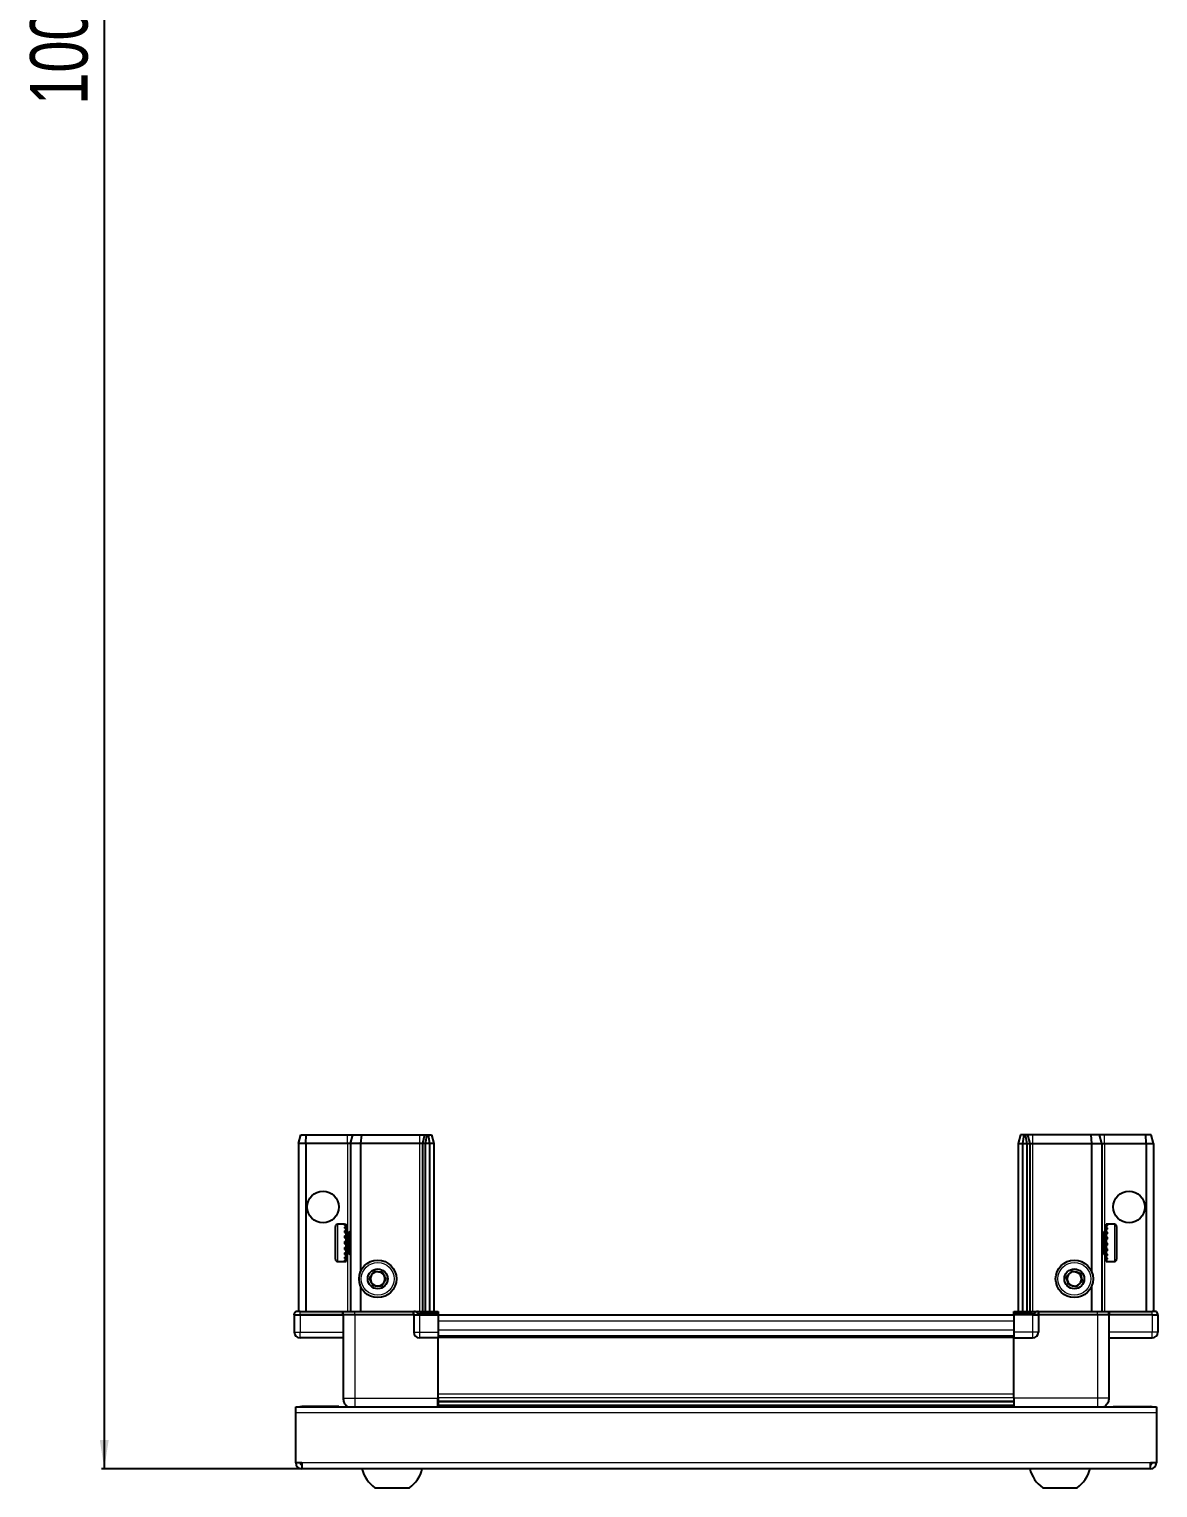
# Model space of a CAD drawing. Header units: millimetres. Extents: x 1773 to 4008, y -476 to 1980.
# Drawn here: x 1861 to 2254, y -476 to 31 of the extents above; entities that cross this region are included whole.
import ezdxf

# ---------------------------------------------------------------- set-up
doc = ezdxf.new("R2010")
doc.units = ezdxf.units.MM
doc.layers.add('FORMAT', color=7, linetype='Continuous')
doc.styles.add('SLDTEXTSTYLE0', font='TXT', dxfattribs={"width": 0.75})
doc.dimstyles.new('SLDDIMSTYLE0', dxfattribs={"dimtxt": 20, "dimasz": 10, "dimexe": 0, "dimexo": 0.0625, "dimgap": 5, "dimtad": 2, "dimdec": 1, "dimrnd": 1e-09, "dimzin": 12, "dimdsep": 46, "dimtxsty": 'SLDTEXTSTYLE0', "dimsah": 1, "dimcen": 0.09, "dimadec": 0, "dimazin": 3, "dimtfac": 1, "dimtofl": 0, "dimtmove": 0, "dimatfit": 3, "dimfxl": 0, "dimfrac": 2, "dimtolj": 1, "dimtzin": 12, "dimarcsym": 0})

# ---------------------------------------------------------------- blocks, each defined once
blk = doc.blocks.new('_D_9')
at = {"layer": 'FORMAT'}
for p, q in [((1978.86, 537.78), (1886.51, 537.78)), ((1887.51, 537.78), (1887.51, -469.22)), ((1956.1, -469.22), (1886.51, -469.22))]:
    blk.add_line(p, q, dxfattribs=at)
for points in [[(1887.51, 537.78), (1885.97, 527.78), (1889.05, 527.78)], [(1887.51, -469.22), (1889.05, -459.22), (1885.97, -459.22)]]:
    blk.add_solid(points, dxfattribs=at)
at = {"layer": 'FORMAT', "insert": (1861.73, 4.72), "char_height": 20, "attachment_point": 1, "rotation": 90, "style": 'SLDTEXTSTYLE0'}
blk.add_mtext('1007', dxfattribs=at)

msp = doc.modelspace()

# ---------------------------------------------------------------- linework, layer by layer
at = {"color": 7, "linetype": 'Continuous', "lineweight": 25}
for p, q in [((1955.01, -356.22), (1955.81, -353.22)), ((1955.81, -353.22), (1957.66, -353.22)), ((1957.51, -356.22), (1957.66, -353.22)), ((1957.66, -353.22), (1972.01, -353.22)), ((1972.01, -353.22), (1973.81, -353.22)), ((1973.01, -356.22), (1973.81, -353.22)), ((1973.81, -353.22), (1976.84, -353.22)), ((1976.84, -353.22), (1976.51, -356.22)), ((1976.84, -353.22), (1997.01, -353.22)), ((1997.01, -353.22), (1998.81, -353.22)), ((1998.81, -353.22), (1998.01, -356.22)), ((1998.81, -353.22), (1999.55, -353.22)), ((1999.55, -353.22), (1999.01, -356.22)), ((1999.55, -353.22), (2000.05, -353.22)), ((2000.05, -353.22), (2001.2, -353.22)), ((2000.05, -353.22), (2000.51, -356.22)), ((2001.2, -353.22), (2002.01, -356.22)), ((2205.81, -353.22), (2205.01, -356.22)), ((2206.96, -353.22), (2205.81, -353.22)), ((2206.96, -353.22), (2206.51, -356.22)), ((2207.46, -353.22), (2206.96, -353.22)), ((2207.46, -353.22), (2208.01, -356.22)), ((2208.2, -353.22), (2207.46, -353.22)), ((2208.2, -353.22), (2209.01, -356.22)), ((2210.01, -353.22), (2208.2, -353.22)), ((2230.18, -353.22), (2210.01, -353.22)), ((2230.18, -353.22), (2230.51, -356.22)), ((2233.2, -353.22), (2230.18, -353.22)), ((2234.01, -356.22), (2233.2, -353.22)), ((2235.01, -353.22), (2233.2, -353.22)), ((2249.35, -353.22), (2235.01, -353.22)), ((2249.51, -356.22), (2249.35, -353.22)), ((2251.2, -353.22), (2249.35, -353.22)), ((2252.01, -356.22), (2251.2, -353.22)), ((1955.01, -356.22), (1955.01, -414.52)), ((1957.51, -356.22), (1955.01, -356.22)), ((1972.01, -356.22), (1957.51, -356.22)), ((1957.51, -356.22), (1957.51, -414.52)), ((1973.01, -356.22), (1972.01, -356.22)), ((1976.51, -356.22), (1973.01, -356.22)), ((1973.01, -356.22), (1973.01, -414.52)), ((1976.51, -356.22), (1976.51, -400.72)), ((1997.01, -356.22), (1976.51, -356.22)), ((1998.01, -356.22), (1997.01, -356.22)), ((1999.01, -356.22), (1998.01, -356.22)), ((1998.01, -356.22), (1998.01, -414.52)), ((1999.01, -356.22), (1999.01, -414.52)), ((2000.51, -356.22), (1999.01, -356.22)), ((2000.51, -356.22), (2000.51, -414.52)), ((2002.01, -356.22), (2000.51, -356.22)), ((2002.01, -356.22), (2002.01, -414.52)), ((2205.01, -356.22), (2206.51, -356.22)), ((2205.01, -356.22), (2205.01, -414.52)), ((2206.51, -356.22), (2208.01, -356.22)), ((2206.51, -356.22), (2206.51, -414.52)), ((2208.01, -356.22), (2208.01, -414.52)), ((2208.01, -356.22), (2209.01, -356.22)), ((2209.01, -356.22), (2209.01, -414.52)), ((2209.01, -356.22), (2210.01, -356.22)), ((2210.01, -356.22), (2230.51, -356.22)), ((2230.51, -356.22), (2230.51, -400.72)), ((2230.51, -356.22), (2234.01, -356.22)), ((2234.01, -356.22), (2234.01, -414.52)), ((2234.01, -356.22), (2235.01, -356.22)), ((2235.01, -356.22), (2249.51, -356.22)), ((2249.51, -356.22), (2249.51, -414.52)), ((2249.51, -356.22), (2252.01, -356.22)), ((2252.01, -356.22), (2252.01, -414.52)), ((1967.81, -396.42), (1967.81, -385.02)), ((1971.01, -384.22), (1968.61, -384.22)), ((1971.01, -384.22), (1971.01, -384.23)), ((1971.01, -384.23), (1971.51, -384.23)), ((1971.01, -384.41), (1971.51, -384.41)), ((1971.01, -384.41), (1971.01, -384.63)), ((1971.01, -384.63), (1971.51, -384.63)), ((1971.51, -384.41), (1971.51, -384.23)), ((1971.51, -384.63), (1971.51, -384.41)), ((1971.51, -385.21), (1971.51, -384.63)), ((2238.41, -384.22), (2235.51, -384.22)), ((2236.01, -384.22), (2235.51, -384.22)), ((2235.51, -384.22), (2235.51, -384.27)), ((2235.51, -384.27), (2235.51, -384.55)), ((2236.01, -384.27), (2235.51, -384.27)), ((2236.01, -384.55), (2235.51, -384.55)), ((2235.51, -384.55), (2235.51, -384.83)), ((2236.01, -384.83), (2235.51, -384.83)), ((2235.51, -384.83), (2235.51, -385.49)), ((2236.01, -384.27), (2236.01, -384.22)), ((2236.01, -384.83), (2236.01, -384.55)), ((2239.21, -385.02), (2239.21, -396.42)), ((1971.01, -385.21), (1971.51, -385.21)), ((1971.01, -385.21), (1971.01, -385.63)), ((1971.01, -385.63), (1971.51, -385.63)), ((1971.01, -386.54), (1971.51, -386.54)), ((1971.01, -386.54), (1971.01, -387.13)), ((1971.01, -387.13), (1971.51, -387.13)), ((1971.01, -388.28), (1971.51, -388.28)), ((1971.01, -388.28), (1971.01, -388.98)), ((1971.01, -388.98), (1971.51, -388.98)), ((1971.51, -385.63), (1971.51, -385.21)), ((1971.51, -386.54), (1971.51, -385.63)), ((1971.61, -386.32), (1971.51, -386.32)), ((1971.51, -387.13), (1971.51, -386.54)), ((1971.51, -388.28), (1971.51, -387.13)), ((1971.51, -388.98), (1971.51, -388.28)), ((1971.51, -390.27), (1971.51, -388.98)), ((1971.61, -395.12), (1971.61, -386.32)), ((1972.49, -387.41), (1972.01, -386.72)), ((1972.01, -394.72), (1972.01, -386.72)), ((1972.98, -386.72), (1972.49, -387.41)), ((1972.49, -394.03), (1972.49, -387.41)), ((1973.01, -386.72), (1972.98, -386.72)), ((1972.98, -394.72), (1972.98, -386.72)), ((2234.04, -386.72), (2234.01, -386.72)), ((2234.53, -387.41), (2234.04, -386.72)), ((2234.04, -386.72), (2234.04, -394.72)), ((2235.01, -386.72), (2234.53, -387.41)), ((2234.53, -387.41), (2234.53, -394.03)), ((2235.01, -386.72), (2235.01, -394.72)), ((2235.51, -386.32), (2235.41, -386.32)), ((2235.41, -386.32), (2235.41, -395.12)), ((2236.01, -385.49), (2235.51, -385.49)), ((2235.51, -385.49), (2235.51, -385.96)), ((2235.51, -385.96), (2235.51, -386.94)), ((2236.01, -385.96), (2235.51, -385.96)), ((2236.01, -386.94), (2235.51, -386.94)), ((2235.51, -386.94), (2235.51, -387.56)), ((2235.51, -387.56), (2235.51, -388.76)), ((2236.01, -387.56), (2235.51, -387.56)), ((2236.01, -388.76), (2235.51, -388.76)), ((2235.51, -388.76), (2235.51, -389.39)), ((2236.01, -389.39), (2235.51, -389.39)), ((2235.51, -389.47), (2235.51, -390.77)), ((2236.01, -389.47), (2235.51, -389.47)), ((2236.01, -385.96), (2236.01, -385.49)), ((2236.01, -387.56), (2236.01, -386.94)), ((2236.01, -389.47), (2236.01, -388.76)), ((1971.01, -390.27), (1971.51, -390.27)), ((1971.01, -390.27), (1971.01, -391)), ((1971.01, -390.41), (1971.51, -390.41)), ((1971.01, -390.91), (1971.51, -390.91)), ((1971.01, -391), (1971.51, -391)), ((1971.01, -392.29), (1971.51, -392.29)), ((1971.01, -392.29), (1971.01, -393)), ((1971.01, -393), (1971.51, -393)), ((1971.01, -394.16), (1971.51, -394.16)), ((1971.01, -394.16), (1971.01, -394.77)), ((1971.01, -394.77), (1971.51, -394.77)), ((1971.51, -390.41), (1971.51, -390.27)), ((1971.51, -391), (1971.51, -390.91)), ((1971.51, -392.29), (1971.51, -391)), ((1971.51, -393), (1971.51, -392.29)), ((1971.51, -394.16), (1971.51, -393)), ((1971.51, -394.77), (1971.51, -394.16)), ((1971.51, -395.7), (1971.51, -394.77)), ((1971.51, -395.12), (1971.61, -395.12)), ((1972.01, -394.72), (1972.49, -394.03)), ((1972.49, -394.03), (1972.98, -394.72)), ((1972.98, -394.72), (1973.01, -394.72)), ((2234.01, -394.72), (2234.04, -394.72)), ((2234.04, -394.72), (2234.53, -394.03)), ((2234.53, -394.03), (2235.01, -394.72)), ((2235.41, -395.12), (2235.51, -395.12)), ((2236.01, -390.77), (2235.51, -390.77)), ((2236.01, -391.25), (2235.51, -391.25)), ((2235.51, -391.25), (2235.51, -391.51)), ((2235.51, -391.51), (2235.51, -392.78)), ((2236.01, -391.51), (2235.51, -391.51)), ((2236.01, -392.78), (2235.51, -392.78)), ((2235.51, -392.78), (2235.51, -393.46)), ((2235.51, -393.46), (2235.51, -394.58)), ((2236.01, -393.46), (2235.51, -393.46)), ((2236.01, -394.58), (2235.51, -394.58)), ((2235.51, -394.58), (2235.51, -395.15)), ((2235.51, -395.15), (2235.51, -396.01)), ((2236.01, -395.15), (2235.51, -395.15)), ((2236.01, -391.51), (2236.01, -390.77)), ((2236.01, -393.46), (2236.01, -392.78)), ((2236.01, -395.15), (2236.01, -394.58)), ((1968.61, -397.22), (1971.01, -397.22)), ((1971.01, -395.7), (1971.51, -395.7)), ((1971.01, -395.7), (1971.01, -396.14)), ((1971.01, -396.14), (1971.51, -396.14)), ((1971.01, -396.75), (1971.51, -396.75)), ((1971.01, -396.75), (1971.01, -396.98)), ((1971.01, -396.98), (1971.51, -396.98)), ((1971.01, -397.2), (1971.51, -397.2)), ((1971.01, -397.2), (1971.01, -397.22)), ((1971.01, -397.21), (1971.51, -397.21)), ((1971.51, -396.14), (1971.51, -395.7)), ((1971.51, -396.75), (1971.51, -396.14)), ((1971.51, -396.98), (1971.51, -396.75)), ((1971.51, -397.2), (1971.51, -396.98)), ((1971.51, -397.21), (1971.51, -397.2)), ((2236.01, -396.01), (2235.51, -396.01)), ((2235.51, -396.01), (2235.51, -396.4)), ((2235.51, -396.4), (2235.51, -396.92)), ((2236.01, -396.4), (2235.51, -396.4)), ((2236.01, -396.92), (2235.51, -396.92)), ((2235.51, -396.92), (2235.51, -397.1)), ((2235.51, -397.1), (2235.51, -397.22)), ((2236.01, -397.1), (2235.51, -397.1)), ((2235.51, -397.22), (2238.41, -397.22)), ((2236.01, -396.4), (2236.01, -396.01)), ((2236.01, -397.1), (2236.01, -396.92)), ((1976.51, -405.72), (1976.51, -414.52)), ((2230.51, -405.72), (2230.51, -414.52)), ((1954.01, -414.52), (1953.51, -415.39)), ((1953.51, -415.72), (1953.51, -415.39)), ((1955.51, -414.52), (1954.01, -414.52)), ((1955.51, -414.52), (1970.31, -414.52)), ((1970.31, -414.52), (1970.51, -414.52)), ((1970.51, -415.72), (1970.51, -414.52)), ((1970.51, -414.52), (1974.51, -414.52)), ((1974.51, -414.52), (1994.81, -414.52)), ((1994.81, -414.52), (1995.01, -414.52)), ((1995.01, -415.72), (1995.01, -414.52)), ((1995.69, -414.52), (1995.01, -414.52)), ((1995.69, -414.52), (2003.51, -414.52)), ((2003.51, -415.39), (1997.01, -415.39)), ((2003.51, -414.52), (2003.51, -415.39)), ((2003.51, -415.39), (2003.51, -415.39)), ((2003.51, -415.72), (2003.51, -415.39)), ((2203.51, -414.52), (2211.33, -414.52)), ((2203.51, -415.39), (2203.51, -414.52)), ((2203.51, -415.72), (2203.51, -415.39)), ((2210.01, -415.39), (2203.51, -415.39)), ((2212.01, -414.52), (2211.33, -414.52)), ((2212.01, -415.72), (2212.01, -414.52)), ((2212.01, -414.52), (2212.21, -414.52)), ((2212.21, -414.52), (2232.51, -414.52)), ((2232.51, -414.52), (2236.51, -414.52)), ((2236.51, -415.72), (2236.51, -414.52)), ((2236.51, -414.52), (2236.71, -414.52)), ((2236.71, -414.52), (2251.51, -414.52)), ((2253.01, -414.52), (2251.51, -414.52)), ((2253.51, -415.39), (2253.01, -414.52)), ((2253.51, -415.39), (2253.01, -414.52)), ((2253.51, -415.72), (2253.51, -415.39)), ((2253.51, -415.72), (2253.51, -415.39)), ((1953.51, -415.72), (1955.51, -415.72)), ((1953.51, -415.72), (1953.51, -421.72)), ((1970.31, -415.72), (1955.51, -415.72)), ((1955.51, -415.72), (1970.31, -415.72)), ((1970.51, -415.72), (1970.31, -415.72)), ((1974.51, -415.72), (1970.51, -415.72)), ((1970.51, -415.72), (1970.51, -444.72)), ((1994.81, -415.72), (1974.51, -415.72)), ((1995.01, -415.72), (1994.81, -415.72)), ((1995.01, -415.72), (1997.01, -415.72)), ((1995.01, -415.72), (1995.01, -421.72)), ((2003.51, -415.72), (1997.01, -415.72)), ((1997.01, -415.72), (2003.51, -415.72)), ((2003.51, -415.72), (2003.51, -415.72)), ((2003.51, -415.72), (2003.51, -421.72)), ((2203.51, -415.87), (2003.51, -415.87)), ((2210.01, -415.72), (2203.51, -415.72)), ((2203.51, -415.72), (2203.51, -421.72)), ((2210.01, -415.72), (2212.01, -415.72)), ((2212.01, -415.72), (2210.01, -415.72)), ((2212.21, -415.72), (2212.01, -415.72)), ((2212.01, -415.72), (2212.01, -421.72)), ((2232.51, -415.72), (2212.21, -415.72)), ((2236.51, -415.72), (2232.51, -415.72)), ((2236.71, -415.72), (2236.51, -415.72)), ((2236.51, -415.72), (2236.51, -444.72)), ((2251.51, -415.72), (2236.71, -415.72)), ((2251.51, -415.72), (2253.51, -415.72)), ((2253.51, -415.72), (2253.51, -415.72)), ((2253.51, -415.72), (2253.51, -421.72)), ((1970.51, -423.72), (1955.51, -423.72)), ((2003.51, -423.72), (1997.01, -423.72)), ((2003.51, -421.72), (2003.51, -423.72)), ((2203.51, -423.07), (2003.51, -423.07)), ((2003.51, -444.72), (2003.51, -423.72)), ((2203.51, -421.72), (2203.51, -423.72)), ((2203.51, -423.72), (2210.01, -423.72)), ((2203.51, -444.72), (2203.51, -423.72)), ((2236.51, -423.72), (2251.51, -423.72)), ((2003.36, -447.72), (2003.36, -444.72)), ((2003.51, -445.74), (2203.51, -445.74)), ((2003.51, -445.78), (2203.51, -445.78)), ((1954.01, -447.72), (2253.01, -447.72)), ((1954.01, -449.82), (1954.01, -447.72)), ((1954.01, -467.12), (1954.01, -449.82)), ((1969.01, -447.62), (1956.11, -447.62)), ((1969.01, -447.62), (1969.01, -447.72)), ((2027.39, -447.57), (2003.51, -447.57)), ((2022.01, -447.72), (2022.01, -447.57)), ((2022.05, -447.72), (2022.05, -447.57)), ((2022.32, -447.72), (2022.32, -447.57)), ((2022.58, -447.72), (2022.58, -447.57)), ((2023.23, -447.72), (2023.23, -447.57)), ((2023.69, -447.72), (2023.69, -447.57)), ((2024.66, -447.72), (2024.66, -447.57)), ((2025.28, -447.72), (2025.28, -447.57)), ((2026.47, -447.72), (2026.47, -447.57)), ((2027.13, -447.72), (2027.13, -447.57)), ((2027.18, -447.72), (2027.18, -447.57)), ((2028.47, -447.57), (2027.39, -447.57)), ((2028.47, -447.72), (2028.47, -447.57)), ((2028.48, -447.57), (2028.47, -447.57)), ((2029.21, -447.57), (2028.48, -447.57)), ((2028.49, -447.72), (2028.49, -447.57)), ((2028.98, -447.72), (2028.98, -447.57)), ((2029.21, -447.72), (2029.21, -447.57)), ((2029.63, -447.57), (2029.21, -447.57)), ((2029.21, -447.57), (2029.21, -447.57)), ((2177.39, -447.57), (2029.63, -447.57)), ((2030.48, -447.72), (2030.48, -447.57)), ((2031.17, -447.72), (2031.17, -447.57)), ((2032.3, -447.72), (2032.3, -447.57)), ((2032.88, -447.72), (2032.88, -447.57)), ((2033.75, -447.72), (2033.75, -447.57)), ((2034.15, -447.72), (2034.15, -447.57)), ((2034.68, -447.72), (2034.68, -447.57)), ((2034.87, -447.72), (2034.87, -447.57)), ((2035.01, -447.72), (2035.01, -447.57)), ((2172.01, -447.72), (2172.01, -447.57)), ((2172.18, -447.72), (2172.18, -447.57)), ((2172.39, -447.72), (2172.39, -447.57)), ((2172.95, -447.72), (2172.95, -447.57)), ((2173.37, -447.72), (2173.37, -447.57)), ((2174.27, -447.72), (2174.27, -447.57)), ((2174.85, -447.72), (2174.85, -447.57)), ((2176, -447.72), (2176, -447.57)), ((2176.69, -447.72), (2176.69, -447.57)), ((2177.97, -447.57), (2177.39, -447.57)), ((2177.97, -447.72), (2177.97, -447.57)), ((2177.98, -447.57), (2177.97, -447.57)), ((2178.71, -447.57), (2177.98, -447.57)), ((2178.15, -447.72), (2178.15, -447.57)), ((2178.65, -447.72), (2178.65, -447.57)), ((2178.71, -447.72), (2178.71, -447.57)), ((2179.74, -447.57), (2178.71, -447.57)), ((2178.71, -447.57), (2178.71, -447.57)), ((2203.51, -447.57), (2179.63, -447.57)), ((2180, -447.72), (2180, -447.57)), ((2180.71, -447.72), (2180.71, -447.57)), ((2181.88, -447.72), (2181.88, -447.57)), ((2182.49, -447.72), (2182.49, -447.57)), ((2183.43, -447.72), (2183.43, -447.57)), ((2183.88, -447.72), (2183.88, -447.57)), ((2184.5, -447.72), (2184.5, -447.57)), ((2184.75, -447.72), (2184.75, -447.57)), ((2184.99, -447.72), (2184.99, -447.57)), ((2185.01, -447.72), (2185.01, -447.57)), ((2238.01, -447.62), (2238.01, -447.72)), ((2238.01, -447.62), (2250.91, -447.62)), ((2253.01, -447.72), (2253.01, -449.82)), ((2253.01, -449.82), (2253.01, -467.12)), ((1956.11, -467.12), (1954.01, -467.12)), ((1956.11, -467.12), (1956.11, -469.22)), ((2250.91, -469.22), (1956.11, -469.22)), ((2253.01, -467.12), (2250.91, -467.12)), ((2250.91, -469.22), (2250.91, -467.12)), ((1981.51, -475.82), (1993.51, -475.82)), ((2213.51, -475.82), (2225.51, -475.82))]:
    msp.add_line(p, q, dxfattribs=at)
at = {"color": 8, "linetype": 'Continuous', "lineweight": 18}
for p, q in [((1972.01, -356.22), (1972.01, -353.22)), ((1997.01, -353.22), (1997.01, -356.22)), ((2210.01, -353.22), (2210.01, -356.22)), ((2235.01, -356.22), (2235.01, -353.22)), ((1972.01, -356.22), (1972.01, -386.72)), ((1997.01, -356.22), (1997.01, -414.52)), ((2210.01, -356.22), (2210.01, -414.52)), ((2235.01, -356.22), (2235.01, -386.72)), ((1968.61, -397.22), (1968.61, -384.22)), ((2238.41, -384.22), (2238.41, -397.22)), ((1972.01, -394.72), (1972.01, -414.52)), ((2235.01, -394.72), (2235.01, -414.52)), ((1955.51, -415.72), (1955.51, -414.52)), ((1970.31, -415.72), (1970.31, -414.52)), ((1974.51, -415.72), (1974.51, -414.52)), ((1994.81, -415.72), (1994.81, -414.52)), ((1997.01, -415.72), (1997.01, -415.39)), ((2003.51, -415.72), (2003.51, -415.39)), ((2210.01, -415.72), (2210.01, -415.39)), ((2212.21, -414.52), (2212.21, -415.72)), ((2232.51, -415.72), (2232.51, -414.52)), ((2236.71, -414.52), (2236.71, -415.72)), ((2251.51, -415.72), (2251.51, -414.52)), ((1955.51, -415.72), (1955.51, -421.72)), ((1974.51, -415.72), (1974.51, -444.72)), ((1997.01, -415.72), (1997.01, -421.72)), ((2203.51, -417.87), (2003.51, -417.87)), ((2210.01, -415.72), (2210.01, -421.72)), ((2232.51, -415.72), (2232.51, -444.72)), ((2251.51, -415.72), (2251.51, -421.72)), ((1953.51, -421.72), (1955.51, -421.72)), ((1955.51, -421.72), (1970.51, -421.72)), ((1955.51, -423.72), (1955.51, -421.72)), ((1995.01, -421.72), (1997.01, -421.72)), ((1997.01, -421.72), (2003.51, -421.72)), ((1997.01, -421.72), (1997.01, -423.72)), ((2203.51, -421.07), (2003.51, -421.07)), ((2203.51, -423.72), (2003.51, -423.72)), ((2210.01, -421.72), (2203.51, -421.72)), ((2210.01, -421.72), (2210.01, -423.72)), ((2212.01, -421.72), (2210.01, -421.72)), ((2251.51, -421.72), (2236.51, -421.72)), ((2253.51, -421.72), (2251.51, -421.72)), ((2251.51, -423.72), (2251.51, -421.72)), ((1974.51, -444.72), (2003.51, -444.72)), ((2003.51, -443.12), (2203.51, -443.12)), ((2203.51, -444.54), (2003.51, -444.54)), ((2232.51, -444.72), (2203.51, -444.72)), ((2253.01, -449.82), (1954.01, -449.82)), ((1956.11, -447.72), (1956.11, -447.62)), ((2003.51, -446.98), (2203.51, -446.98)), ((2250.91, -447.72), (2250.91, -447.62)), ((2250.91, -467.12), (1956.11, -467.12))]:
    msp.add_line(p, q, dxfattribs=at)
at = {"color": 7, "linetype": 'Continuous', "lineweight": 25, "flags": 128}
for points in [[(1956.11, -447.62), (1955.7, -447.66), (1955.47, -447.72)], [(2251.55, -447.72), (2251.32, -447.66), (2250.91, -447.62)]]:
    msp.add_lwpolyline(points, dxfattribs=at)
at = {"color": 7, "linetype": 'Continuous', "lineweight": 25}
for centre, radius in [((1963.51, -378.22), 5.5), ((2243.51, -378.22), 5.5), ((1982.51, -403.22), 6.5), ((1982.51, -403.22), 3.46), ((2224.51, -403.22), 6.5), ((2224.51, -403.22), 3.46)]:
    msp.add_circle(centre, radius, dxfattribs=at)
at = {"color": 8, "linetype": 'Continuous', "lineweight": 18}
for centre in [(1982.51, -403.22), (2224.51, -403.22)]:
    msp.add_circle(centre, 5.7, dxfattribs=at)
at = {"color": 7, "linetype": 'Continuous', "lineweight": 25}
for centre, radius, start, end in [((1968.61, -385.02), 0.8, 90, 180), ((2238.41, -385.02), 0.8, 360, 90), ((1972.01, -386.32), 0.4, 180, 270), ((2235.01, -386.32), 0.4, 270, 360), ((1972.01, -395.12), 0.4, 90, 180), ((2235.01, -395.12), 0.4, 0, 90), ((1968.61, -396.42), 0.8, 180, 270), ((2238.41, -396.42), 0.8, 270, 0), ((1982.51, -403.22), 2.5, 147.376, 207.376), ((1982.51, -403.22), 2.5, 207.376, 267.376), ((1982.51, -403.22), 2.5, 87.376, 147.376), ((1982.51, -403.22), 2.5, 267.376, 327.376), ((1982.51, -403.22), 2.5, 27.376, 87.376), ((1982.51, -403.22), 2.5, 327.376, 27.376), ((2224.51, -403.22), 2.5, 134.6767, 194.6767), ((2224.51, -403.22), 2.5, 194.6767, 254.6767), ((2224.51, -403.22), 2.5, 74.6767, 134.6767), ((2224.51, -403.22), 2.5, 254.6767, 314.6767), ((2224.51, -403.22), 2.5, 14.6767, 74.6767), ((2224.51, -403.22), 2.5, 314.6767, 14.6767), ((1955.51, -421.72), 2, 180, 270), ((1997.01, -421.72), 2, 180, 270), ((2210.01, -421.72), 2, 270, 0), ((2251.51, -421.72), 2, 270, 0), ((1956.11, -467.12), 2.1, 180, 270), ((1956.11, -467.12), 0.6, 180, 270), ((1988.53, -466.2), 11.91, 194.7004, 233.8734), ((1986.48, -466.2), 11.91, 306.1266, 345.2996), ((2220.53, -466.2), 11.91, 194.7004, 233.8734), ((2218.48, -466.2), 11.91, 306.1266, 345.2996), ((2250.91, -467.12), 0.6, 270, 0), ((2250.91, -467.12), 2.1, 270, 0)]:
    msp.add_arc(centre, radius, start, end, dxfattribs=at)
for centre, start_param, end_param in [((1997.01, -411.92), 2.418858, 3.141593), ((2210.01, -411.92), 3.141593, 3.864327)]:
    msp.add_ellipse(centre, major_axis=(0, 3.46), ratio=0.57735, start_param=start_param, end_param=end_param, dxfattribs=at)
for points, knots in [([(1979.62, -403.09), (1979.9, -402.65), (1980.42, -401.84), (1980.94, -401.03), (1981.18, -400.66)], [0, 0, 0, 0, 0.534686, 1, 1, 1, 1]), ([(1980.95, -405.65), (1980.89, -405.54), (1980.62, -405.01), (1980.16, -404.12), (1979.78, -403.39), (1979.62, -403.09)], [0, 0, 0, 0, 0.133125, 0.637099, 1, 1, 1, 1]), ([(1981.18, -400.66), (1981.7, -400.68), (1982.66, -400.72), (1983.62, -400.77), (1984.06, -400.79)], [0, 0, 0, 0, 0.534686, 1, 1, 1, 1]), ([(1985.39, -403.35), (1985.11, -403.79), (1984.59, -404.6), (1984.08, -405.41), (1983.84, -405.78)], [0, 0, 0, 0, 0.534686, 1, 1, 1, 1]), ([(1984.06, -400.79), (1984.22, -401.09), (1984.6, -401.83), (1985.06, -402.71), (1985.33, -403.24), (1985.39, -403.35)], [0, 0, 0, 0, 0.362901, 0.866875, 1, 1, 1, 1]), ([(2221.72, -402.46), (2222.09, -402.09), (2222.78, -401.42), (2223.46, -400.74), (2223.78, -400.43)], [0, 0, 0, 0, 0.534686, 1, 1, 1, 1]), ([(2222.46, -405.25), (2222.37, -404.92), (2222.16, -404.12), (2221.91, -403.16), (2221.76, -402.58), (2221.72, -402.46)], [0, 0, 0, 0, 0.362901, 0.866875, 1, 1, 1, 1]), ([(2225.24, -406.01), (2224.74, -405.88), (2223.81, -405.62), (2222.89, -405.37), (2222.46, -405.25)], [0, 0, 0, 0, 0.5346859, 1, 1, 1, 1]), ([(2223.78, -400.43), (2224.27, -400.56), (2225.2, -400.82), (2226.13, -401.07), (2226.56, -401.19)], [0, 0, 0, 0, 0.5346859, 1, 1, 1, 1]), ([(2227.29, -403.98), (2226.93, -404.34), (2226.24, -405.02), (2225.56, -405.7), (2225.24, -406.01)], [0, 0, 0, 0, 0.534686, 1, 1, 1, 1]), ([(2226.56, -401.19), (2226.59, -401.31), (2226.74, -401.89), (2227, -402.85), (2227.21, -403.65), (2227.29, -403.98)], [0, 0, 0, 0, 0.133125, 0.637099, 1, 1, 1, 1]), ([(1983.84, -405.78), (1983.32, -405.76), (1982.36, -405.72), (1981.4, -405.67), (1980.95, -405.65)], [0, 0, 0, 0, 0.534686, 1, 1, 1, 1]), ([(1970.51, -444.72), (1970.56, -445.16), (1970.63, -445.84), (1971.06, -446.65), (1971.52, -447.21), (1971.92, -447.57), (1972.18, -447.7), (1972.23, -447.72)], [0, 0, 0, 0, 0.363018, 0.558438, 0.758004, 0.95757, 1, 1, 1, 1]), ([(2003.51, -444.72), (2003.51, -445.12), (2003.51, -445.91), (2003.51, -446.92), (2003.51, -447.55), (2003.51, -447.71), (2003.51, -447.72)], [0, 0, 0, 0, 0.32552, 0.65104, 0.97656, 1, 1, 1, 1]), ([(2203.51, -444.72), (2203.51, -445.12), (2203.51, -445.91), (2203.51, -446.92), (2203.51, -447.55), (2203.51, -447.71), (2203.51, -447.72)], [0, 0, 0, 0, 0.32552, 0.65104, 0.97656, 1, 1, 1, 1]), ([(2236.51, -444.72), (2236.46, -445.16), (2236.39, -445.84), (2235.95, -446.65), (2235.5, -447.21), (2235.09, -447.57), (2234.83, -447.7), (2234.79, -447.72)], [0, 0, 0, 0, 0.3630185, 0.5584377, 0.7580039, 0.9575702, 1, 1, 1, 1])]:
    msp.add_open_spline(points, degree=3, knots=knots, dxfattribs=at)
at = {"color": 8, "linetype": 'Continuous', "lineweight": 18}
for points in [[(1970.51, -444.72), (1970.57, -444.72), (1970.69, -444.72), (1971.61, -444.72), (1972.94, -444.72), (1973.98, -444.72), (1974.51, -444.72)], [(2236.51, -444.72), (2236.45, -444.72), (2236.33, -444.72), (2235.4, -444.72), (2234.08, -444.72), (2233.03, -444.72), (2232.51, -444.72)]]:
    msp.add_open_spline(points, degree=3, dxfattribs=at)
for points, knots in [([(1974.51, -444.72), (1974.51, -445.16), (1974.51, -445.84), (1974.51, -446.65), (1974.51, -447.21), (1974.51, -447.57), (1974.51, -447.7), (1974.51, -447.72)], [0, 0, 0, 0, 0.3630185, 0.5584377, 0.7580039, 0.9575702, 1, 1, 1, 1]), ([(2232.51, -444.72), (2232.51, -445.16), (2232.51, -445.84), (2232.51, -446.65), (2232.51, -447.21), (2232.51, -447.57), (2232.51, -447.7), (2232.51, -447.72)], [0, 0, 0, 0, 0.363018, 0.558438, 0.758004, 0.95757, 1, 1, 1, 1])]:
    msp.add_open_spline(points, degree=3, knots=knots, dxfattribs=at)

# ---------------------------------------------------------------- dimensions: what is measured, and where the dimension line sits
at = {"layer": 'FORMAT'}
dim = msp.add_linear_dim(base=(1887.51, -469.22), p1=(1978.87, 537.78), p2=(1956.11, -469.22), angle=90, dimstyle='SLDDIMSTYLE0', dxfattribs=at)
dim.commit()
dim.dimension.update_dxf_attribs({"geometry": '_D_9', "text_midpoint": (1887.51, 34.28), "dimtype": 160})

doc.saveas('drawing.dxf')
